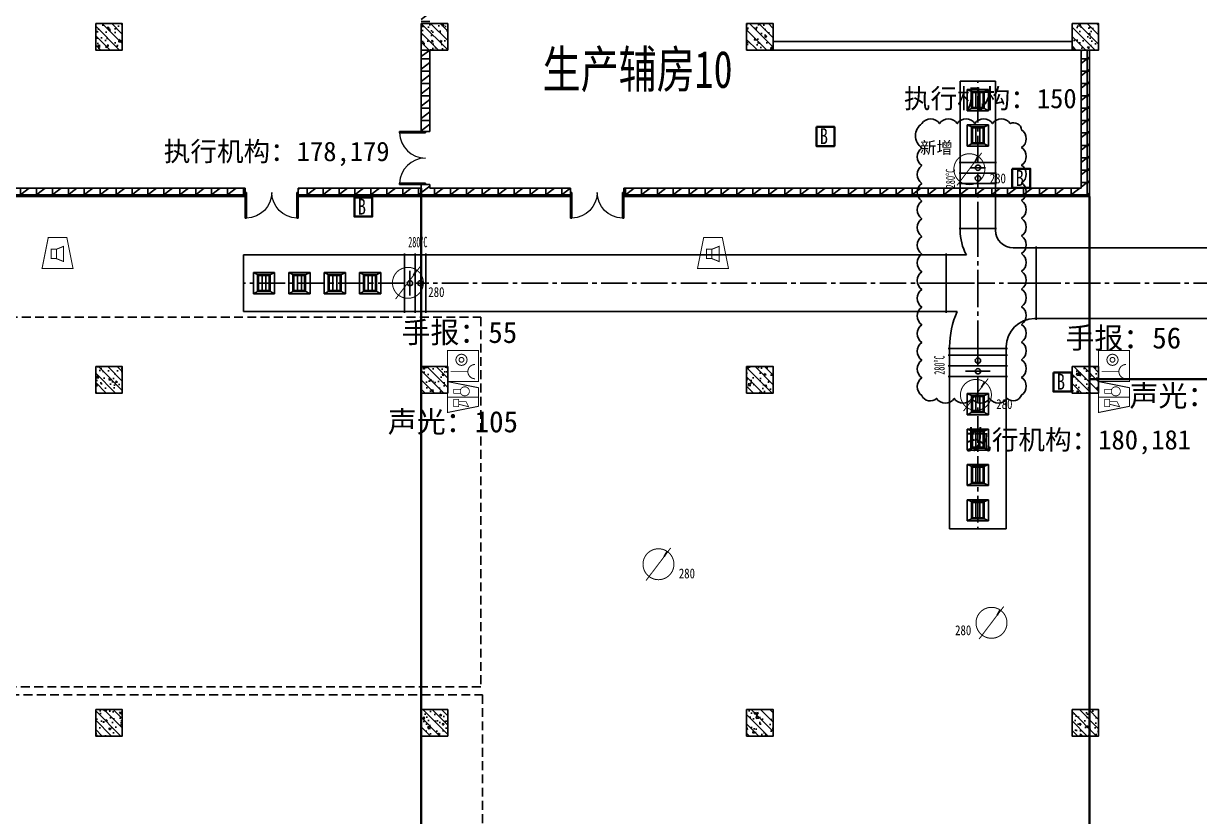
# Model space of a CAD drawing. Header units: millimetres. Extents: x -633009578 to 5705885, y -633235091 to 2571734.
# Drawn here: x 3619104 to 3652345, y 2164685 to 2187110 of the extents above; entities that cross this region are included whole.
import ezdxf

# ---------------------------------------------------------------- set-up
doc = ezdxf.new("R2010")
doc.units = ezdxf.units.MM
doc.header["$LTSCALE"] = 1000
doc.header["$MEASUREMENT"] = 0
doc.linetypes.add('CENTER2', pattern=[1.125, 0.75, -0.125, 0.125, -0.125])
doc.linetypes.add('HIDDEN', pattern=[0.375, 0.25, -0.125])
doc.layers.get('0').update_dxf_attribs({"color": 9})
for name, color, linetype in [('000000000000电气', 7, 'Continuous'), ('A-ABOV(投影线)', 154, 'HIDDEN'), ('A-COLUM(柱)', 255, 'Continuous'), ('A-DOOR(门）', 4, 'Continuous'), ('A-HATH(填充)', 8, 'Continuous'), ('A-TEXT(房间)', 243, 'Continuous'), ('A-WALL(墙)', 255, 'Continuous'), ('DUCT-排烟中心线', 5, 'CENTER2'), ('DUCT-排烟法兰', 4, 'Continuous'), ('DUCT-排烟管', 2, 'Continuous'), ('DUCT-排烟管端线', 4, 'Continuous'), ('DUCT-排烟阀门', 7, 'Continuous'), ('DUCT-排风风口', 7, 'Continuous'), ('HVAC-water Dim-SF', 241, 'Continuous'), ('设备-消防', 3, 'Continuous'), ('设备-照明', 3, 'Continuous')]:
    doc.layers.add(name, color=color, linetype=linetype)
doc.styles.add('_TCH', font='simhei.ttf', dxfattribs={"width": 0.75, "bigfont": 'hztxt.shx'})
doc.styles.add('_THVAC_DIM', font='simhei.ttf', dxfattribs={"width": 0.8, "height": 3.5, "bigfont": 'HZTXT'})
doc.styles.add('ELEC-DIM', font='simhei.ttf')
doc.styles.add('IDQSTYLE', font='simhei.ttf', dxfattribs={"width": 0.707, "bigfont": 'hztxt.shx'})
doc.styles.add('SF', font='simhei.ttf', dxfattribs={"width": 0.75, "bigfont": '@@@hztxt.shx'})
doc.styles.get("Standard").update_dxf_attribs({"font": 'simhei.ttf', "bigfont": 'hztxt.shx'})
doc.styles.add('宋体', font='simhei.ttf')
pattern_1 = [(0, (1102221.475196055, 677964.29318137), (0, 350), []), (37.875, (1102621.475196055, 677964.29318137), (-169.61527734408, 218.0766567528281), []), (90, (1102621.475196055, 677964.29318137), (-450, 2.755455298081545e-14), [])]

# ---------------------------------------------------------------- blocks, each defined once
blk = doc.blocks.new('HC001213')
at = {"color": 0, "linetype": 'Continuous', "const_width": 0.2}
blk.add_lwpolyline([(-1.875, 3.125), (1.875, 3.125), (3.125, -3.125), (-3.125, -3.125)], close=True, dxfattribs=at)
for points in [[(-1.293653517016746, 0.7382802506738564), (-0.243653517016746, 0.7382802506738564), (-0.243653517016746, -1.136719749326144), (-1.293653517016746, -1.136719749326144), (-1.293653517016746, 0.7382802506738564)], [(-0.243653517016746, 0.7382802506738564), (1.231346482983254, 1.338280250673856), (1.231346482983254, -1.736719749326144), (-0.243653517016746, -1.136719749326144)]]:
    blk.add_lwpolyline(points, dxfattribs=at)
at = {"color": 0, "style": 'IDQSTYLE', "width": 0.7}
blk.add_attdef('PSFHATT', (5.125, -3.125), '', height=2.5, dxfattribs=at)
blk = doc.blocks.new('HC001212')
at = {"color": 0, "linetype": 'Continuous', "const_width": 0.2}
blk.add_lwpolyline([(-1.875, 3.125), (1.875, 3.125), (3.125, -3.125), (-3.125, -3.125)], close=True, dxfattribs=at)
at = {"color": 0, "linetype": 'Continuous'}
for points, const_width in [([(0, 3.125), (0, -3.125)], 0.2), ([(-1.459485991813081, -0.8805239327332393), (-1.95948599181308, 1.119476067266761), (-0.9594859918130805, 0.619476067266761), (-0.9594859918130805, -0.8805239327332393)], 0.16), ([(-1.959485991813081, -1.880523932733239), (-1.95948599181308, -0.8805239327332393), (-0.4594859918130805, -0.8805239327332393), (-0.4594859918130805, -1.880523932733239), (-1.959485991813081, -1.880523932733239)], 0.16), ([(0.7290485194275803, -0.380523932733239), (0.7290485194281489, -1.880523932733239), (1.569048519428149, -1.880523932733239), (1.569048519430491, -0.380523932733239)], 0.16)]:
    blk.add_lwpolyline(points, dxfattribs=dict(at, const_width=const_width))
at = {"color": 0, "linetype": 'Continuous', "const_width": 0.16}
blk.add_lwpolyline([(1.799048519428144, -0.2905239327332435, 0.1989123673796631), (2.068287334970649, 0.3594760672667566, 0.1989123673796631), (1.799048519428145, 1.009476067266757, 0.1989123673796404), (1.149048519428189, 1.278714882809276, 0.1989123673796654), (0.4990485194281443, 1.009476067266757, 0.198912367379653), (0.2298097038856248, 0.3594760672667572, 0.1989123673796529), (0.4990485194281444, -0.2905239327332433, 0.1989123673796571), (1.14904851942816, -0.5597627482757622, 0.1989123673796488)], format="xyb", close=True, dxfattribs=at)
at = {"color": 0, "style": 'IDQSTYLE', "width": 0.7}
blk.add_attdef('PSFHATT', (5.125, -3.125), '', height=2.5, dxfattribs=at)
blk = doc.blocks.new('HC001208')
at = {"color": 0, "linetype": 'Continuous', "const_width": 0.2}
blk.add_lwpolyline([(-3.125, 3.125), (3.125, 3.125), (3.125, -3.125), (-3.125, -3.125)], close=True, dxfattribs=at)
blk.add_lwpolyline([(-2.560875308812533, 2.421549273106315, 0.198912367379651), (-2.13910907372117, 1.40331550819771, 0.1989123673796632), (-1.120875308812534, 0.9815492731063138, 0.1989123673796561), (-0.1026415439039181, 1.403315508197666, 0.1989123673796525), (0.3191246911874668, 2.421549273106313)], format="xyb", dxfattribs=at)
at = {"color": 0, "linetype": 'Continuous', "const_width": 0.128}
blk.add_lwpolyline([(-1.120875308812544, 0.9815492731063138), (-1.120875308812535, -2.518826738720627)], dxfattribs=at)
at = {"color": 0, "linetype": 'Continuous', "const_width": 0.2}
for points in [[(2.383210274305692, -0.3093507400644881, 0.9999999999999997), (0.1432102743056918, -0.3093507400644877, 0.9999999999999999)], [(0.7832102743056915, -0.3093507400644884, 0.9999999999999994), (1.743210274305692, -0.3093507400644881, 0.9999999999999994)]]:
    blk.add_lwpolyline(points, format="xyb", close=True, dxfattribs=at)
at = {"color": 0, "style": 'IDQSTYLE', "width": 0.7}
blk.add_attdef('PSFHATT', (5.125, -3.125), '', height=2.5, dxfattribs=at)
blk = doc.blocks.new('HC001303')
at = {"color": 0, "linetype": 'Continuous'}
blk.add_line((1.147673841419251, 1.538953517481514), (1.735401947549264, 2.599742189978989), dxfattribs=at)
at = {"color": 0, "linetype": 'Continuous', "const_width": 0.2}
blk.add_lwpolyline([(2.673745217742495e-14, -3.125, 0.1989123673796571), (2.209708691207992, -2.209708691207937, 0.1989123673796571), (3.125000000000028, -4.323120637516818e-16, 0.1989123673796568), (2.209708691207993, 2.209708691207993, 0.1989123673796569), (2.841876514387939e-14, 3.125, 0.1989123673796569), (-2.209708691207936, 2.209708691207994, 0.1989123673796568), (-3.124999999999972, 2.10353517373855e-15, 0.1989123673796572), (-2.209708691207937, -2.209708691207936, 0.1989123673796571)], format="xyb", close=True, dxfattribs=at)
blk.add_lwpolyline([(-2.500110713345594, -3.281016827298258), (2.47847216535268, 3.297393019579605)], dxfattribs=at)
at = {"color": 0, "style": 'IDQSTYLE', "width": 0.7}
for tag, p in [('280', (4.109408226946883, -2.854615367737885)), ('PSFHATT', (5.125000010000028, -3.281016827298258))]:
    blk.add_attdef(tag, p, '', height=2, dxfattribs=at)
blk = doc.blocks.new('$DorLib2D$00000002')
for p, q in [((-0.5, -5.684341886080802e-17), (-0.5000000000000007, 0.4875)), ((-0.4750000000000007, 0.4875), (-0.5000000000000007, 0.4875)), ((-0.475, -2.842170943040401e-17), (-0.4750000000000007, 0.4875)), ((0.475, -2.842170943040401e-17), (0.4750000000000007, 0.4875)), ((0.4750000000000007, 0.4875), (0.5000000000000007, 0.4875)), ((0.5, -5.684341886080802e-17), (0.5000000000000007, 0.4875)), ((-0.5, -5.684341886080802e-17), (-0.475, -2.842170943040401e-17)), ((0.5, -5.684341886080802e-17), (0.475, -2.842170943040401e-17))]:
    blk.add_line(p, q)
at = {"lineweight": 13}
for centre, start, end in [((-0.4875, -4.263256414560601e-17), 0, 88.53071641864632), ((0.4875, -4.263256414560601e-17), 91.4692835813537, 180)]:
    blk.add_arc(centre, 0.4875, start, end, dxfattribs=at)
blk = doc.blocks.new('_FZH')
h = blk.add_hatch()
h.set_pattern_fill('钢筋混凝土', color=256, scale=0.1, style=0)
h.set_pattern_definition([(45, (0, 0), (-0.1767766952966369, 0.1767766952966369), []), (50, (0, 0), (0.7172601826007535, -0.06275213498259512), [0.07500000000000001, -0.8250000000000001]), (355, (0, 0), (-0.138751333613, 0.7521921337000119), [0.06, -0.66]), (100.4514, (0.05977168000000001, -0.00522934), (0.5785093817140216, 0.6894395420609536), [0.06374019, -0.701142112]), (46.1842, (0, 0.2), (1.067241048625645, -0.1655190143290181), [0.1125, -1.2375]), (96.6356, (0.088936745, 0.186206693), (0.9346627055487033, 0.9741178709004418), [0.095610288, -1.051713]), (351.1842, (0, 0.2), (0.9346619451336272, 0.9741186009253247), [0.09000000000000001, -0.9900000000000001]), (21, (0.1, 0.15), (0.5969070521184617, -0.4026188906653388), [0.07500000000000001, -0.8250000000000001]), (326, (0.1, 0.15), (0.2433153319215824, 0.7251500450468529), [0.06, -0.66]), (71.4514, (0.149742233, 0.116448394), (0.84022262858149, 0.3225304967099524), [0.06374019, -0.701142112]), (37.50000000000001, (0, 0), (0.01215985531729062, 0.3328938538313115), [0, -0.652, 0, -0.67, 0, -0.6625000000000001]), (7.499999999999999, (0, 0), (0.2630695374421486, 0.3944117118823603), [0, -0.382, 0, -0.637, 0, -0.2525]), (-32.5, (-0.223, 0), (0.533822436172409, -0.02255487173437976), [0, -0.25, 0, -0.78, 0, -1.035]), (-42.5, (-0.323, 0), (0.5831861693423862, 0.1001049823323177), [0, -0.325, 0, -0.518, 0, -0.735])])
h.paths.add_polyline_path([(-0.5, -0.5), (0.5, -0.5), (0.5, 0.5), (-0.5, 0.5)])
blk.add_lwpolyline([(-0.5, -0.5), (0.5, -0.5), (0.5, 0.5), (-0.5, 0.5)], close=True)
blk = doc.blocks.new('00000578Cent')
at = {"color": 0, "linetype": 'ByBlock', "lineweight": -2}
blk.add_circle((0, 0), 125, dxfattribs=at)
blk = doc.blocks.new('00000578Body')
at = {"color": 0, "linetype": 'ByBlock', "lineweight": -2}
for p, q in [((249.9999999999964, 500.0000000000036), (-250, 500.0000000000036)), ((-249.9999999999964, -499.9999999999964), (-250, 500.0000000000036)), ((249.9999999999891, -499.9999999999964), (250.0000000000036, 500.0000000000036)), ((-250, -499.9999999999964), (249.9999999999964, -499.9999999999964))]:
    blk.add_line(p, q, dxfattribs=at)
at = {"lineweight": -2}
blk.add_line((0, -218.7499999999982), (0, 218.7499999999982), dxfattribs=at)
blk = doc.blocks.new('00000594Cent')
at = {"lineweight": -2}
blk.add_line((-218.75, 1.4210854715202e-14), (218.75, 1.4210854715202e-14), dxfattribs=at)
at = {"color": 0, "linetype": 'ByBlock', "lineweight": -2}
blk.add_circle((0, 1.4210854715202e-14), 125, dxfattribs=at)
blk = doc.blocks.new('00000594Body')
at = {"color": 0, "linetype": 'ByBlock', "lineweight": -2}
for p, q in [((-250, -500), (-249.9999999999964, 500)), ((250, 500), (-250, 500)), ((250, -500), (250.0000000000036, 500)), ((-250, -500), (250, -500))]:
    blk.add_line(p, q, dxfattribs=at)
blk = doc.blocks.new('$风口$00000108')
for p, q in [((-250, 135), (-190, 75)), ((-250, -135), (-250, 135)), ((200, 25), (-190, 25)), ((250, 135), (200, 75)), ((250, 135), (250, -135)), ((-250, -135), (-190, -75)), ((250, -135), (-250, -135)), ((200, -25), (-190, -25)), ((200, -75), (250, -135))]:
    blk.add_line(p, q)
at = {"linetype": 'Continuous'}
blk.add_line((250, 135), (-250, 135), dxfattribs=at)
at = {"lineweight": 40}
for p, q in [((-190, 75), (200, 75)), ((-190, -75), (-190, 75)), ((200, 75), (200, -75)), ((-190, -75), (200, -75))]:
    blk.add_line(p, q, dxfattribs=at)

msp = doc.modelspace()

# ---------------------------------------------------------------- hatches: boundary and pattern name
at = {"layer": 'A-HATH(填充)'}
h = msp.add_hatch(dxfattribs=at)
h.set_pattern_fill('空心砖', color=256, scale=100, style=0)
h.set_pattern_definition(pattern_1)
h.paths.add_polyline_path([(3630344.99403178, 2187109.629172626), (3630584.994031791, 2187109.629172626), (3630584.994031779, 2189109.629172648), (3630504.994031785, 2189229.629172641), (3630344.994031793, 2189229.629172625)])
h = msp.add_hatch(dxfattribs=at)
h.set_pattern_fill('空心砖', color=256, scale=100, style=0)
h.set_pattern_definition(pattern_1)
h.paths.add_polyline_path([(3630584.994031795, 2186359.629172626), (3630344.994031799, 2186359.629172626), (3630344.994031831, 2184054.629172784), (3630584.994031803, 2184054.629172784)])
h = msp.add_hatch(dxfattribs=at)
h.set_pattern_fill('空心砖', color=256, scale=100, style=0)
h.set_pattern_definition(pattern_1)
h.paths.add_polyline_path([(3649239.994031781, 2186359.629172626), (3648999.994031679, 2186359.629172376), (3648999.994031679, 2182454.629172637), (3649239.994031797, 2182214.629172636)])
h = msp.add_hatch(dxfattribs=at)
h.set_pattern_fill('空心砖', color=256, scale=100, style=0)
h.set_pattern_definition(pattern_1)
h.paths.add_polyline_path([(3611699.994031816, 2182214.62917263), (3625369.994031504, 2182214.629172634), (3625369.994031504, 2182454.62917263), (3611939.994031704, 2182454.62917263)])
h = msp.add_hatch(dxfattribs=at)
h.set_pattern_fill('空心砖', color=256, scale=100, style=0)
h.set_pattern_definition(pattern_1)
h.paths.add_polyline_path([(3630344.994031814, 2182454.62917263), (3626869.994031504, 2182454.62917263), (3626869.994031504, 2182214.629172634), (3630464.994031793, 2182214.629172626), (3630464.994031807, 2182374.629172631)])
h = msp.add_hatch(dxfattribs=at)
h.set_pattern_fill('空心砖', color=256, scale=100, style=0)
h.set_pattern_definition(pattern_1)
h.paths.add_polyline_path([(3630584.994031814, 2182454.629172637), (3630584.99403181, 2182554.629172276), (3630344.994031838, 2182554.629172276), (3630344.994031814, 2182454.62917263), (3630464.994031807, 2182374.629172631)])
h = msp.add_hatch(dxfattribs=at)
h.set_pattern_fill('空心砖', color=256, scale=100, style=0)
h.set_pattern_definition(pattern_1)
h.paths.add_polyline_path([(3630464.994031793, 2182214.629172626), (3634569.994032013, 2182214.629172634), (3634569.994032013, 2182454.629172657), (3630584.994031814, 2182454.629172637), (3630464.994031807, 2182374.629172631)])
h = msp.add_hatch(dxfattribs=at)
h.set_pattern_fill('空心砖', color=256, scale=100, style=0)
h.set_pattern_definition(pattern_1)
h.paths.add_polyline_path([(3648999.994031679, 2182454.629172637), (3636069.994032013, 2182454.629172657), (3636069.994032013, 2182214.629172635), (3649239.994031797, 2182214.629172636)])

# ---------------------------------------------------------------- linework, layer by layer
at = {"layer": '000000000000电气', "color": 2, "lineweight": 35}
for p, q in [((3630344.994031814, 2182454.62917263), (3630344.994031814, 2163659.838167811)), ((3649239.994031797, 2182214.629172636), (3649239.994031797, 2173179.806938683)), ((3649239.994031797, 2177048.969158429), (3672354.903104499, 2177048.969158429)), ((3649239.994031797, 2173179.806938683), (3649239.994031797, 2150202.375241971))]:
    msp.add_line(p, q, dxfattribs=at)
at = {"layer": '000000000000电气', "color": 1, "lineweight": 35}
for points in [[(3641515.364245202, 2184184.61865454), (3642023.586445413, 2184184.61865454), (3642023.586445413, 2183644.960029574), (3641515.364245202, 2183644.960029574)], [(3647052.456943759, 2183000.33772693), (3647560.67914397, 2183000.33772693), (3647560.67914397, 2182460.679101964), (3647052.456943759, 2182460.679101964)], [(3628455.337205338, 2182191.299661238), (3628963.559405548, 2182191.299661238), (3628963.559405548, 2181651.641036272), (3628455.337205338, 2181651.641036272)], [(3648215.373460018, 2177239.650853047), (3648723.595660228, 2177239.650853047), (3648723.595660228, 2176699.992228081), (3648215.373460018, 2176699.992228081)]]:
    msp.add_lwpolyline(points, close=True, dxfattribs=at)
at = {"layer": 'A-ABOV(投影线)'}
for points in [[(3596556.667770477, 2178803.556878567), (3632030.348125871, 2178803.556878567), (3632030.348125871, 2168352.961062868), (3596556.667770477, 2168352.961062868)], [(3596606.181869012, 2168124.557215751), (3632079.862224406, 2168124.557215751), (3632079.862224406, 2157673.961400053), (3596606.181869012, 2157673.961400053)]]:
    msp.add_lwpolyline(points, close=True, dxfattribs=at)
at = {"layer": 'A-WALL(墙)'}
for p, q in [((3630344.994031807, 2186359.629172255), (3630344.994031831, 2184054.629172784)), ((3630584.994031803, 2184054.629172784), (3630584.994031798, 2186359.629172255)), ((3640294.994031993, 2186599.629172644), (3648744.994031993, 2186599.629172682)), ((3640294.994031993, 2186359.629172644), (3648744.994031992, 2186359.629172649)), ((3648999.994031679, 2182454.629172637), (3648999.994031679, 2186359.629172634)), ((3649239.994031797, 2182214.629172636), (3649239.994031709, 2186359.629172906)), ((3630344.994031831, 2184054.629172784), (3630584.994031803, 2184054.629172784)), ((3625369.994031504, 2182454.62917263), (3611939.994031704, 2182454.62917263)), ((3625369.994031504, 2182214.629172634), (3625369.994031504, 2182454.62917263)), ((3630344.994031814, 2182454.62917263), (3626869.994031504, 2182454.62917263)), ((3626869.994031504, 2182454.62917263), (3626869.994031504, 2182214.629172634)), ((3630584.99403181, 2182554.629172276), (3630344.994031838, 2182554.629172276)), ((3630344.994031838, 2182554.629172276), (3630344.994031814, 2182454.62917263)), ((3630584.994031814, 2182454.629172637), (3630584.99403181, 2182554.629172276)), ((3634569.994032013, 2182454.629172657), (3630584.994031814, 2182454.629172637)), ((3634569.994032013, 2182214.629172634), (3634569.994032013, 2182454.629172657)), ((3648999.994031679, 2182454.629172637), (3636069.994032013, 2182454.629172657)), ((3636069.994032013, 2182454.629172657), (3636069.994032013, 2182214.629172635)), ((3611699.994031816, 2182214.62917263), (3625369.994031504, 2182214.629172634)), ((3626869.994031504, 2182214.629172634), (3630464.994031793, 2182214.629172626)), ((3630464.994031793, 2182214.629172626), (3634569.994032013, 2182214.629172634)), ((3636069.994032013, 2182214.629172635), (3649239.994031797, 2182214.629172636))]:
    msp.add_line(p, q, dxfattribs=at)
at = {"layer": 'DUCT-排烟中心线', "color": 8}
for p, q in [((3646081.578478448, 2183181.829893601), (3646081.578478448, 2185481.961851594)), ((3646081.578478448, 2181315.704714892), (3646081.578478448, 2182581.229893601)), ((3646081.578478448, 2181315.504714892), (3646081.578478448, 2181265.504714892)), ((3646081.578478448, 2181265.504714892), (3646081.578478448, 2179765.504714892)), ((3629875.825846825, 2179765.504714892), (3625326.701058075, 2179765.504714892)), ((3645181.378478447, 2179765.504714892), (3630476.425846825, 2179765.504714892)), ((3645181.578478448, 2179765.504714892), (3645231.578478448, 2179765.504714892)), ((3645231.578478448, 2179765.504714892), (3646081.578478448, 2179765.504714892)), ((3647681.578478448, 2179765.504714892), (3646081.578478448, 2179765.504714892)), ((3646081.578478448, 2177965.504714892), (3646081.578478448, 2179765.504714892)), ((3647731.578478448, 2179765.504714892), (3647681.578478448, 2179765.504714892)), ((3654046.816134646, 2179765.504714892), (3647731.778478448, 2179765.504714892)), ((3646081.578478448, 2177915.504714892), (3646081.578478448, 2177965.504714892)), ((3646081.578478448, 2177915.304714892), (3646081.578478448, 2177726.788943968)), ((3646081.578478448, 2177126.188943968), (3646081.578478448, 2172816.004504112))]:
    msp.add_line(p, q, dxfattribs=at)
at = {"layer": 'DUCT-排烟法兰', "color": 8}
for p, q in [((3645551.578478448, 2183181.729893601), (3646611.578478448, 2183181.729893601)), ((3645551.578478448, 2182881.5298936), (3646611.578478448, 2182881.5298936)), ((3645551.578478448, 2182581.329893601), (3646611.578478448, 2182581.329893601)), ((3645551.578478448, 2181315.604714892), (3646611.578478448, 2181315.604714892)), ((3647731.678478448, 2180805.504714892), (3647731.678478448, 2178725.504714892)), ((3629875.925846825, 2178925.504714892), (3629875.925846825, 2180605.504714892)), ((3630176.125846825, 2178925.504714892), (3630176.125846825, 2180605.504714892)), ((3630476.325846825, 2178925.504714892), (3630476.325846825, 2180605.504714892)), ((3645181.478478447, 2178925.504714892), (3645181.478478447, 2180605.504714892)), ((3646921.578478448, 2177915.404714892), (3645241.578478448, 2177915.404714892)), ((3646921.578478448, 2177726.688943968), (3645241.578478448, 2177726.688943968)), ((3646921.578478448, 2177426.488943968), (3645241.578478448, 2177426.488943968)), ((3646921.578478448, 2177126.288943968), (3645241.578478448, 2177126.288943968))]:
    msp.add_line(p, q, dxfattribs=at)
at = {"layer": 'DUCT-排烟管', "color": 8}
for p, q in [((3646581.578478448, 2185481.961851594), (3645581.578478448, 2185481.961851594)), ((3645581.578478448, 2185481.961851594), (3645581.578478448, 2183181.829893601)), ((3646581.578478448, 2183181.829893601), (3646581.578478448, 2185481.961851594)), ((3645581.578478448, 2182881.629893601), (3645581.578478448, 2183181.629893601)), ((3646581.578478448, 2183181.629893601), (3646581.578478448, 2182881.629893601)), ((3645581.578478448, 2182581.429893601), (3645581.578478448, 2182881.429893601)), ((3646581.578478448, 2182881.429893601), (3646581.578478448, 2182581.429893601)), ((3645581.578478448, 2182581.229893601), (3645581.578478448, 2181315.704714892)), ((3646581.578478448, 2181315.704714892), (3646581.578478448, 2182581.229893601)), ((3645581.578478448, 2181265.504714892), (3645581.578478448, 2181315.504714892)), ((3646581.578478448, 2181315.504714892), (3646581.578478448, 2181265.504714892)), ((3647081.578478448, 2180765.504714892), (3647731.578478448, 2180765.504714892)), ((3654046.816134646, 2180765.504714892), (3647731.778478448, 2180765.504714892)), ((3629875.825846825, 2180565.504714892), (3625326.701058075, 2180565.504714892)), ((3625326.701058075, 2180565.504714892), (3625326.701058075, 2178965.504714892)), ((3629876.025846825, 2180565.504714892), (3630176.025846825, 2180565.504714892)), ((3630176.225846826, 2180565.504714892), (3630476.225846826, 2180565.504714892)), ((3645181.378478447, 2180565.504714892), (3630476.425846825, 2180565.504714892)), ((3645181.578478448, 2180565.504714892), (3645231.578478448, 2180565.504714892)), ((3645231.578478448, 2180565.504714892), (3645754.928562305, 2180565.504714892)), ((3625326.701058075, 2178965.504714892), (3629875.825846825, 2178965.504714892)), ((3630176.025846825, 2178965.504714892), (3629876.025846825, 2178965.504714892)), ((3630476.225846826, 2178965.504714892), (3630176.225846826, 2178965.504714892)), ((3630476.425846825, 2178965.504714892), (3645181.378478447, 2178965.504714892)), ((3645231.578478448, 2178965.504714892), (3645181.578478448, 2178965.504714892)), ((3645499.83605552, 2178965.504714892), (3645231.578478448, 2178965.504714892)), ((3647731.578478448, 2178765.504714892), (3647681.578478448, 2178765.504714892)), ((3647731.778478448, 2178765.504714892), (3654046.816134646, 2178765.504714892)), ((3645281.578478448, 2177915.504714892), (3645281.578478448, 2177965.504714892)), ((3645281.578478448, 2177915.304714892), (3645281.578478448, 2177726.788943968)), ((3645281.578478448, 2177426.588943968), (3645281.578478448, 2177726.588943968)), ((3646881.578478448, 2177965.504714892), (3646881.578478448, 2177915.504714892)), ((3646881.578478448, 2177726.788943968), (3646881.578478448, 2177915.304714892)), ((3646881.578478448, 2177726.588943968), (3646881.578478448, 2177426.588943968)), ((3645281.578478448, 2177126.388943968), (3645281.578478448, 2177426.388943968)), ((3646881.578478448, 2177426.388943968), (3646881.578478448, 2177126.388943968)), ((3645281.578478448, 2177126.188943968), (3645281.578478448, 2172816.004504112)), ((3646881.578478448, 2172816.004504112), (3646881.578478448, 2177126.188943968)), ((3645281.578478448, 2172816.004504112), (3646881.578478448, 2172816.004504112))]:
    msp.add_line(p, q, dxfattribs=at)
for centre, radius, start, end in [((3647081.578478447, 2181265.504714892), 1499.99999999892, 180, 207.8181392846777), ((3647081.578478448, 2181265.504714892), 500, 180, 270), ((3647681.57847845, 2177965.504714892), 2400.000000003027, 155.3756816478585, 180), ((3647681.578478448, 2177965.504714892), 800, 90, 180)]:
    msp.add_arc(centre, radius, start, end, dxfattribs=at)
at = {"layer": 'DUCT-排烟管端线', "color": 8}
for p, q in [((3645581.578478448, 2183181.829893601), (3646581.578478448, 2183181.829893601)), ((3646581.578478448, 2183181.629893601), (3645581.578478448, 2183181.629893601)), ((3646581.578478448, 2182881.629893601), (3645581.578478448, 2182881.629893601)), ((3646581.578478448, 2182881.429893601), (3645581.578478448, 2182881.429893601)), ((3646581.578478448, 2182581.429893601), (3645581.578478448, 2182581.429893601)), ((3646581.578478448, 2182581.229893601), (3645581.578478448, 2182581.229893601)), ((3645581.578478448, 2181315.704714892), (3646581.578478448, 2181315.704714892)), ((3645581.578478448, 2181315.504714892), (3646581.578478448, 2181315.504714892)), ((3647731.578478448, 2180765.504714892), (3647731.578478448, 2178765.504714892)), ((3647731.778478448, 2180765.504714892), (3647731.778478448, 2178765.504714892)), ((3629875.825846825, 2178965.504714892), (3629875.825846825, 2180565.504714892)), ((3629876.025846825, 2180565.504714892), (3629876.025846825, 2178965.504714892)), ((3630176.025846825, 2180565.504714892), (3630176.025846825, 2178965.504714892)), ((3630176.225846826, 2180565.504714892), (3630176.225846826, 2178965.504714892)), ((3630476.225846826, 2180565.504714892), (3630476.225846826, 2178965.504714892)), ((3630476.425846825, 2180565.504714892), (3630476.425846825, 2178965.504714892)), ((3645181.378478447, 2178965.504714892), (3645181.378478447, 2180565.504714892)), ((3645181.578478448, 2180565.504714892), (3645181.578478448, 2178965.504714892)), ((3646881.578478448, 2177915.504714892), (3645281.578478448, 2177915.504714892)), ((3646881.578478448, 2177915.304714892), (3645281.578478448, 2177915.304714892)), ((3645281.578478448, 2177726.788943968), (3646881.578478448, 2177726.788943968)), ((3646881.578478448, 2177726.588943968), (3645281.578478448, 2177726.588943968)), ((3646881.578478448, 2177426.588943968), (3645281.578478448, 2177426.588943968)), ((3646881.578478448, 2177426.388943968), (3645281.578478448, 2177426.388943968)), ((3646881.578478448, 2177126.388943968), (3645281.578478448, 2177126.388943968)), ((3646881.578478448, 2177126.188943968), (3645281.578478448, 2177126.188943968))]:
    msp.add_line(p, q, dxfattribs=at)
at = {"layer": '设备-消防', "color": 6}
msp.add_lwpolyline([(3644496.332470215, 2184280.490168822, -0.5206), (3644996.332470215, 2184280.490168822, -0.5206), (3645496.332470215, 2184280.490168822, -0.5206), (3645996.332470215, 2184280.490168822, -0.5206), (3646496.332470215, 2184280.490168822, -0.5206), (3646996.332470215, 2184280.490168822, -0.5206), (3647317.512895733, 2184101.670594339, -0.5206), (3647317.512895733, 2183601.670594339, -0.5206), (3647317.512895733, 2183101.670594339, -0.5206), (3647317.512895733, 2182601.670594339, -0.5206), (3647317.512895733, 2182101.670594339, -0.5206), (3647317.512895733, 2181601.670594339, -0.5206), (3647317.512895733, 2181101.670594339, -0.5206), (3647317.512895733, 2180601.670594339, -0.5206), (3647317.512895733, 2180101.670594339, -0.5206), (3647317.512895733, 2179601.670594339, -0.5206), (3647317.512895733, 2179101.670594339, -0.5206), (3647317.512895733, 2178601.670594339, -0.5206), (3647317.512895733, 2178101.670594339, -0.5206), (3647317.512895733, 2177601.670594339, -0.5206), (3647317.512895733, 2177101.670594339, -0.5206), (3647317.512895733, 2176601.670594339, -0.5206), (3646912.797533617, 2176506.385956455, -0.5206), (3646412.797533617, 2176506.385956455, -0.5206), (3645912.797533617, 2176506.385956455, -0.5206), (3645412.797533617, 2176506.385956455, -0.5206), (3644912.797533617, 2176506.385956455, -0.5206), (3644496.332470215, 2176589.920893054, -0.5206), (3644496.332470215, 2177089.920893054, -0.5206), (3644496.332470215, 2177589.920893054, -0.5206), (3644496.332470215, 2178089.920893054, -0.5206), (3644496.332470215, 2178589.920893054, -0.5206), (3644496.332470215, 2179089.920893054, -0.5206), (3644496.332470215, 2179589.920893054, -0.5206), (3644496.332470215, 2180089.920893054, -0.5206), (3644496.332470215, 2180589.920893054, -0.5206), (3644496.332470215, 2181089.920893054, -0.5206), (3644496.332470215, 2181589.920893054, -0.5206), (3644496.332470215, 2182089.920893054, -0.5206), (3644496.332470215, 2182589.920893054, -0.5206), (3644496.332470215, 2183089.920893054, -0.5206), (3644496.332470215, 2183589.920893054, -0.5206), (3644496.332470215, 2184280.490168822, -0.5206)], format="xyb", close=True, dxfattribs=at)

# ---------------------------------------------------------------- block references
at = {"layer": 'A-COLUM(柱)', "xscale": 750, "yscale": 750, "zscale": 750, "rotation": 270}
for p in [(3621519.99403178, 2186734.629172626), (3630719.99403178, 2186734.629172626), (3639919.99403178, 2186734.629172626), (3649119.99403178, 2186734.629172626), (3621519.99403178, 2177034.629172626), (3630719.99403178, 2177034.629172626), (3639919.99403178, 2177034.629172626), (3649119.99403178, 2177034.629172626), (3621519.99403178, 2167334.629172626), (3630719.99403178, 2167334.629172626), (3639919.99403178, 2167334.629172626), (3649119.99403178, 2167334.629172626)]:
    msp.add_blockref('_FZH', p, dxfattribs=at)
at = {"layer": 'A-DOOR(门）', "yscale": 1500, "zscale": 1500}
for p, xscale, rotation in [((3630464.994031793, 2183304.629172568), 1500, 90), ((3626119.99403178, 2182334.629172626), -1500, 180), ((3635319.994031781, 2182334.629172626), -1500, 180)]:
    msp.add_blockref('$DorLib2D$00000002', p, dxfattribs=dict(at, xscale=xscale, rotation=rotation))
at = {"layer": 'DUCT-排烟阀门', "color": 8, "xscale": 0.6, "rotation": 270}
for name, p in [('00000578Body', (3646081.578478448, 2183031.629893601, 3000)), ('00000594Body', (3646081.578478448, 2182731.429893601, 3000))]:
    msp.add_blockref(name, p, dxfattribs=at)
for name, p, yscale in [('00000578Cent', (3646081.578478448, 2183031.629893601, 3000), 0.6), ('00000594Cent', (3646081.578478448, 2182731.429893601, 3000), 0.6), ('00000594Body', (3646081.578478448, 2177576.588943968, 3000), 1.6), ('00000594Cent', (3646081.578478448, 2177576.588943968, 3000), 0.6), ('00000578Body', (3646081.578478448, 2177276.388943968, 3000), 1.6), ('00000578Cent', (3646081.578478448, 2177276.388943968, 3000), 0.6)]:
    msp.add_blockref(name, p, dxfattribs=dict(at, yscale=yscale))
at = {"layer": 'DUCT-排烟阀门', "color": 8, "xscale": 0.6}
for name, p, yscale in [('00000578Body', (3630026.025846825, 2179765.504714892, 3000), 1.6), ('00000594Body', (3630326.225846826, 2179765.504714892, 3000), 1.6), ('00000578Cent', (3630026.025846825, 2179765.504714892, 3000), 0.6), ('00000594Cent', (3630326.225846826, 2179765.504714892, 3000), 0.6)]:
    msp.add_blockref(name, p, dxfattribs=dict(at, yscale=yscale))
at = {"layer": 'DUCT-排风风口', "color": 8, "xscale": 1.2, "yscale": 2.222222222222222, "rotation": 90}
for p in [(3646081.578478448, 2184939.827569472, 2600), (3646081.578478448, 2183939.827569472, 2600), (3625902.481498637, 2179765.504714892, 2600), (3626902.481498637, 2179765.504714892, 2600), (3627902.481498637, 2179765.504714892, 2600), (3628902.481498637, 2179765.504714892, 2600), (3646081.578478448, 2176342.395691035, 2600), (3646081.578478448, 2175342.395691035, 2600), (3646081.578478448, 2174342.395691035, 2600), (3646081.578478448, 2173342.395691035, 2600)]:
    msp.add_blockref('$风口$00000108', p, dxfattribs=at)
at = {"layer": '设备-消防', "color": 6}
ref = msp.add_blockref('HC001303', (3645840.231915786, 2182989.412125399), dxfattribs=dict(at, xscale=140, yscale=140, zscale=140))
ref.add_attrib('280', '280', (3646415.549067559, 2182589.765973916), dxfattribs={"layer": '0', "color": 0, "height": 280, "width": 0.8})
at = {"layer": '设备-消防', "xscale": 140, "yscale": 140, "zscale": 140}
for p in [(3620065.994031751, 2180621.340421015), (3638593.494031751, 2180621.340421015)]:
    msp.add_blockref('HC001213', p, dxfattribs=at)
at = {"layer": '设备-消防'}
ref = msp.add_blockref('HC001303', (3629970.436609186, 2179775.66258728, 3000), dxfattribs=dict(at, xscale=140, yscale=140, zscale=140))
ref.add_attrib('280', '280', (3630545.753760959, 2179376.016435797, 3000), dxfattribs={"layer": '0', "color": 0, "height": 280, "width": 0.8})
at = {"layer": '设备-消防', "xscale": -140, "yscale": 140, "zscale": 140, "rotation": 270}
for name, p in [('HC001208', (3631527.19906499, 2177422.193681583)), ('HC001208', (3649929.844179322, 2177422.193681583)), ('HC001212', (3631527.19906499, 2176547.193681583)), ('HC001212', (3649929.844179322, 2176547.193681583))]:
    msp.add_blockref(name, p, dxfattribs=at)
at = {"layer": '设备-消防'}
ref = msp.add_blockref('HC001303', (3646025.989240808, 2176607.287045014), dxfattribs=dict(at, xscale=140, yscale=140, zscale=140))
ref.add_attrib('280', '280', (3646601.306392581, 2176207.640893531), dxfattribs={"layer": '0', "color": 0, "height": 280, "width": 0.8})
ref = msp.add_blockref('HC001303', (3637052.296236551, 2171818.549321489), dxfattribs=dict(at, xscale=140, yscale=140, zscale=140))
ref.add_attrib('280', '280', (3637627.613388323, 2171418.903170006), dxfattribs={"layer": '0', "color": 0, "height": 280, "width": 0.8})
ref = msp.add_blockref('HC001303', (3646465.885577329, 2170161.6881874), dxfattribs=dict(at, xscale=140, yscale=140, zscale=140))
ref.add_attrib('280', '280', (3645436.895743423, 2169812.51603476), dxfattribs={"layer": '0', "color": 0, "height": 280, "width": 0.8})

# ---------------------------------------------------------------- texts
at = {"layer": '000000000000电气', "color": 20, "lineweight": 35, "true_color": 0xff5500, "style": '宋体'}
for s, p in [('执行机构：150', (3643990.196880614, 2184714.218283532)), ('执行机构：178,179', (3623069.136038016, 2183217.86915494)), ('执行机构：180,181', (3645724.666502502, 2175063.576121025))]:
    msp.add_text(s, height=551, dxfattribs=at).set_placement(p)
at = {"layer": '000000000000电气', "color": 2, "lineweight": 35, "style": '宋体'}
for s, p in [('手报：55', (3629788.032554909, 2178075.469955849)), ('手报：56', (3648555.358311308, 2177919.393173045))]:
    msp.add_text(s, height=600, dxfattribs=at).set_placement(p)
at = {"layer": '000000000000电气', "color": 5, "lineweight": 35, "style": '宋体'}
for s, p in [('声光：106', (3650367.344179322, 2176284.693681583)), ('声光：105', (3629401.444803106, 2175548.816227267))]:
    msp.add_text(s, height=600, dxfattribs=at).set_placement(p)
at = {"layer": 'A-TEXT(房间)', "style": '_TCH', "width": 0.75}
msp.add_text('生产辅房10', height=1050, dxfattribs=at).set_placement((3633778.92236175, 2185289.286061496))
at = {"layer": 'DUCT-排烟阀门', "color": 8, "style": '_THVAC_DIM', "width": 0.5647058823529412}
for height, p in [(255, (3645431.578478448, 2182446.858465029, 3000)), (297.5, (3645141.986480676, 2177178.40438755, 3000))]:
    msp.add_text('280%%dC', height=height, rotation=90, dxfattribs=at).set_placement(p)
msp.add_text('280%%dC', height=297.5, dxfattribs=at).set_placement((3629978.68796174, 2180781.515077131, 3000))
at = {"layer": 'HVAC-water Dim-SF', "color": 1, "linetype": 'Continuous', "style": 'SF', "width": 0.75}
for p in [(3641613.375517908, 2183699.468542944, 5600), (3647150.468216465, 2182515.187615334, 5600), (3628553.348478044, 2181706.149549642, 5600), (3648313.384732724, 2176754.500741451, 5600)]:
    msp.add_text('B', height=450, dxfattribs=at).set_placement(p)
at = {"layer": '设备-照明', "color": 6, "style": 'ELEC-DIM'}
msp.add_text('新增', height=339.8734177215189, dxfattribs=at).set_placement((3644444.389022086, 2183427.784518731))

doc.saveas('drawing.dxf')
